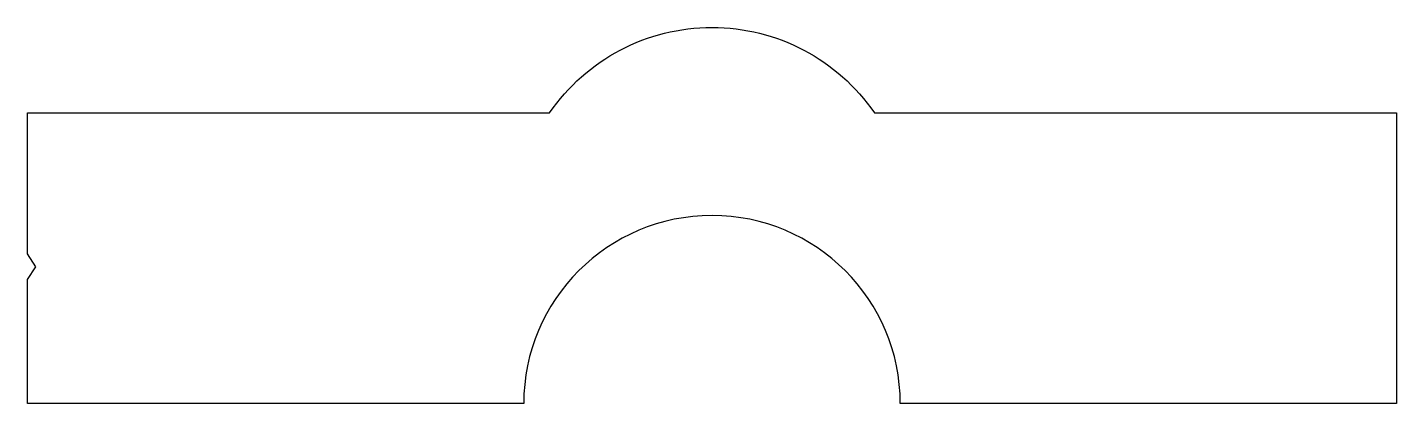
# Model space of a CAD drawing. Extents: x 114 to 194, y 200.6 to 222.6.
import ezdxf

# ---------------------------------------------------------------- set-up
doc = ezdxf.new("R2010")
doc.units = 0
doc.header["$LTSCALE"] = 15
doc.layers.get('0').update_dxf_attribs({"linetype": 'CONTINUOUS'})

msp = doc.modelspace()

# ---------------------------------------------------------------- linework, layer by layer
msp.add_lwpolyline([(144.503, 217.615, -0.527046), (163.476, 217.615), (193.99, 217.615), (193.99, 200.615), (164.99, 200.615, 1), (142.99, 200.615), (113.99, 200.615), (113.99, 207.865), (114.49, 208.615), (113.99, 209.365), (113.99, 217.615)], format="xyb", close=True)

doc.saveas('drawing.dxf')
